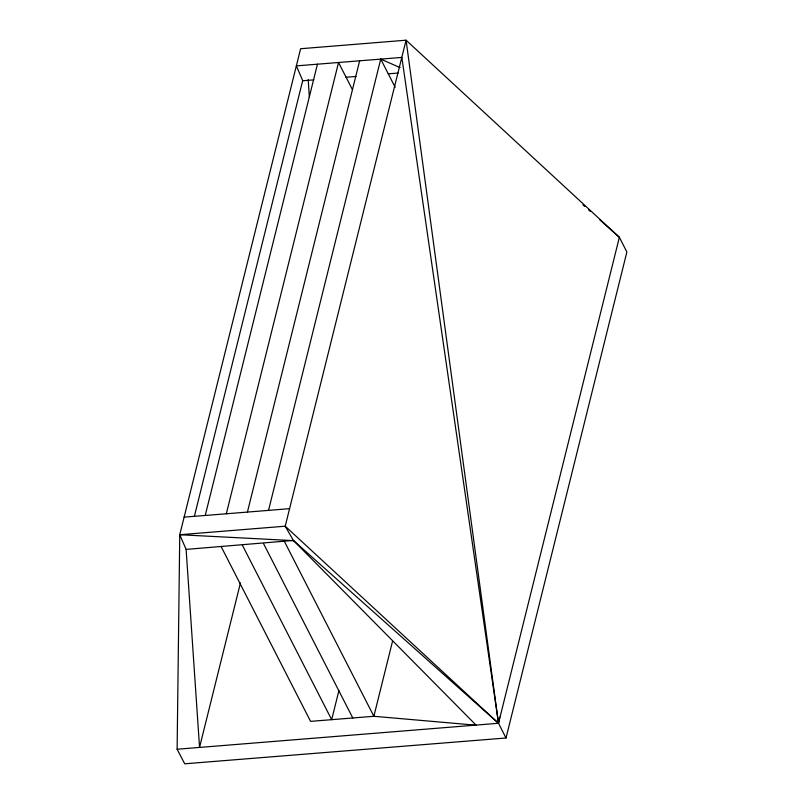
<?xml version="1.0" encoding="UTF-8"?>
<svg xmlns="http://www.w3.org/2000/svg" width="804" height="804" viewBox="0 0 804 804"><rect width="100%" height="100%" fill="white"/><g stroke="black" fill="none" stroke-linecap="round" stroke-linejoin="round"><path stroke-width="1.21" d="M177.121 749.238L179.754 534.73L300.616 48.732L406.08 40.2L619.361 237.291L626.879 251.994L506.017 737.992L184.719 763.8L177.121 749.238L498.5 723.288L506.017 737.992M499.746 717.138L498.5 723.288L293.38 540.439L285.219 526.198L406.08 40.2L498.5 723.288L285.219 526.198L179.754 534.73L186.116 549.403L199.553 747.368L240.446 582.94M194.437 516.088L302.706 80.571M184.086 517.113L205.221 515.475L317.449 64.189M226.316 513.776L338.544 62.501L352.383 89.545M247.411 512.088L359.639 60.802M205.221 515.475L268.516 510.389L380.744 59.114L400.121 67.626M338.936 690.485L331.68 719.67L242.346 545.112M392.633 640.868L373.87 716.284L310.575 721.369L221.251 546.8M268.516 510.389L289.581 508.641M186.116 549.403L293.38 540.439L476.169 725.218L373.87 716.284L283.973 540.61M313.892 79.857L302.786 80.762L296.344 65.888L401.839 57.416L498.5 723.288L619.361 237.291L599.734 219.783M346.092 77.254L356.021 76.45M388.272 73.827L398.101 73.074M179.754 534.73L293.661 540.63M582.91 204.789L584.779 206.457M588.518 209.784L590.387 211.452M380.744 59.114L395.136 87.244M263.441 543.414L352.775 717.982M308.203 79.696L309.379 97.234"/></g></svg>
